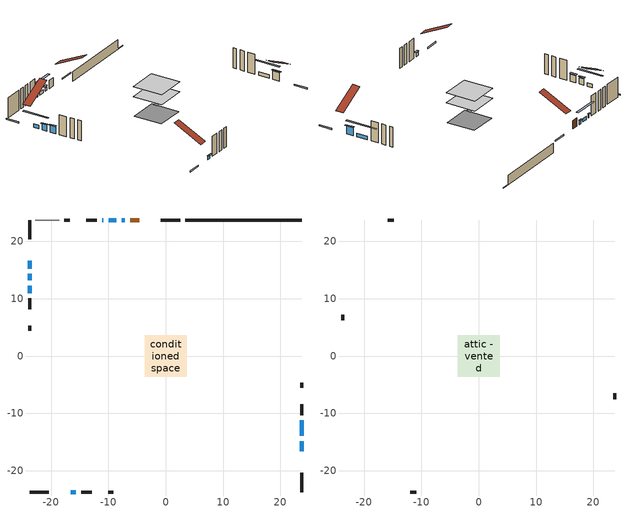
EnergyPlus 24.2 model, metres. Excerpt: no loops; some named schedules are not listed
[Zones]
conditioned space
 floor outside (Floor1 construction): -0.47,-0.47 -0.47,0.47 0.47,0.47 0.47,-0.47 z0.93
 floor adiabatic (AdiabaticFloorConstruction): -3.64,-3.64 -3.64,3.64 3.64,3.64 3.64,-3.64 z3.37
 floor foundation (Slab1 construction): -3.49,-3.49 -3.49,3.49 3.49,3.49 3.49,-3.49 z-1.42
 wall outside (RimJoist1 construction): 2.51,23.74 -0.84,23.74 / -23.74,-23.74 -20.39,-23.74 / -23.74,23.74 -23.74,20.39 / 23.74,-23.74 23.74,-20.39 z0.93:1.23
 wall outside (AdiabaticWallConstruction 1): -4.62,23.74 -6.2,23.74 z0.93:2.96
 wall outside (AdiabaticWallConstruction): -7.13,23.74 -7.69,23.74 / -10.89,23.74 -11.1,23.74 z0.93:1.85; -8.62,23.74 -9.97,23.74 / -23.74,16.61 -23.74,15.26 / 23.74,-13.95 23.74,-11.25 z0.93:1.77; -23.74,14.33 -23.74,13.21 z0.93:2.45; 23.74,-16.61 23.74,-14.88 z0.93:2.94; -16.61,-23.74 -15.7,-23.74 z0.93:1.75; -23.74,12.29 -23.74,10.96 z0.93:2.66
 wall outside (Wall1 construction): -12.03,23.74 -13.9,23.74 / -14.78,-23.74 -12.9,-23.74 / -23.74,10.04 -23.74,8.16 / 23.74,-10.33 23.74,-8.45 z0.93:5.81
 wall outside (Wall3 construction): -16.8,23.74 -17.68,23.74 / -10.01,-23.74 -9.12,-23.74 / -23.74,5.27 -23.74,4.38 / 23.74,-5.56 23.74,-4.67 z0.93:5.81
 wall foundation (FoundationWall1 construction): 3.44,23.74,-1.42 3.44,23.74,0.93 21.71,23.74,0.93 21.71,23.74,-1.29 23.74,23.74,-1.29 23.74,23.74,-1.42
 wall adiabatic (Wall4 construction): -18.61,23.74 -22.81,23.74 z0.93:5.81
 window (WindowConstruction 4): -7.13,23.74 -7.69,23.74 z0.93:1.84
 window (WindowConstruction 7): -8.62,23.74 -9.97,23.74 z0.93:1.77
 window (WindowConstruction 8): -23.74,16.61 -23.74,15.26 z0.93:1.77
 window (WindowConstruction 5): -23.74,14.33 -23.74,13.21 z0.93:2.45
 window (WindowConstruction): 23.74,-16.61 23.74,-14.88 z0.93:2.94
 window (WindowConstruction 1): -10.89,23.74 -11.1,23.74 z0.93:1.84
 window (WindowConstruction 2): -16.61,-23.74 -15.71,-23.74 z0.93:1.75
 window (WindowConstruction 3): -23.74,12.28 -23.74,10.97 z0.93:2.66
 window (WindowConstruction 6): 23.74,-13.95 23.74,-11.25 z0.93:1.77
 door (Door): -4.62,23.74 -6.2,23.74 z0.93:2.96
 ceiling adiabatic (AdiabaticFloorConstruction): 3.64,-3.64 3.64,3.64 -3.64,3.64 -3.64,-3.64 z3.37
attic - vented
 floor to conditioned space (Floor2 construction Reversed): -3.64,-3.64 -3.64,3.64 3.64,3.64 3.64,-3.64 z5.81
 wall outside (Wall2 construction): -14.83,23.74 -15.87,23.74 / -11.97,-23.74 -10.94,-23.74 / -23.74,7.23 -23.74,6.2 / 23.74,-7.52 23.74,-6.49 z0.93:5.81
 roof outside (Roof1 construction): -3.69,23.74,5.81 -3.69,16.86,9.25 -1.77,16.86,9.25 -1.77,23.74,5.81; -17.53,-23.74,5.81 -17.53,-16.86,9.25 -19.46,-16.86,9.25 -19.46,-23.74,5.81; -23.74,17.53,5.81 -16.86,17.53,9.25 -16.86,19.46,9.25 -23.74,19.46,5.81; 23.74,-17.53,5.81 16.86,-17.53,9.25 16.86,-19.46,9.25 23.74,-19.46,5.81
shading: -7.89,23.74 -6.93,23.74 -6.93,24.15 -7.89,24.15 z2.05; -12.54,23.74 -6.04,23.74 -6.04,24.15 -12.54,24.15 z4.35; -23.74,12.68 -23.74,19.18 -24.15,19.18 -24.15,12.68 z4.35; -23.74,13.01 -23.74,14.53 -24.15,14.53 -24.15,13.01 z2.66; 23.74,-14.68 23.74,-16.81 24.15,-16.81 24.15,-14.68 z3.14; -11.3,23.74 -10.69,23.74 -10.69,24.15 -11.3,24.15 z2.05; -15.5,-23.74 -16.81,-23.74 -16.81,-24.15 -15.5,-24.15 z1.95; -23.74,10.76 -23.74,12.49 -24.15,12.49 -24.15,10.76 z2.86; 23.74,-8.68 23.74,-16.53 24.15,-16.53 24.15,-8.68 z4.35
[Building]
Building 1: Terrain=Suburbs
[Site:Location]
Halifax Intl AP_NS: Latitude {deg}=44.88; Longitude {deg}=-63.51; Time Zone {hr}=-4; Elevation {m}=145; Keep Site Location Information=Yes
[Site:GroundTemperature:Shallow]
3.15511, 1.33576, 1.19006, 2.05344, 5.51939, 8.9692, 11.96, 13.8546, 14.0156, 12.4746, 9.56009, 6.2161
[Site:WaterMainsTemperature]
Calculation Method=Schedule; Temperature Schedule=mains temperature schedule
[Material] Roughness=Rough; Thermal Absorptance=0.9
Name | Thickness {m} | Conductivity {W/m-K} | Density {kg/m3} | Specific Heat {J/kg-K} | Solar Absorptance | Visible Absorptance
asphalt or fiberglass shingles | 0.00635 | 0.162714 | 1121.4 | 1465.45 | 0.4 | 0.4
ceiling loosefill ins | 0.169333 | 0.0480833 | 16.02 | 1046.75 | 0.7 | 0.7
ceiling stud and cavity | 0.1397 | 0.0891429 | 65.682 | 1177.47 | 0.7 | 0.7
concrete 4.0 in. | 0.1016 | 1.803125 | 2242.8 | 837.4 | 0.7 | 0.7
concrete 8.0 in. | 0.2032 | 1.803125 | 2242.8 | 837.4 | 0.7 | 0.7
door material | 0.04445 | 0.0451087 | 512.64 | 1214.23 | 0.7 | 0.7
exterior vertical ins | 0.0127627 | 0.029427 | 32.04 | 1214.23 | 0.7 | 0.7
floor covering | 0.0127 | 0.0433444 | 54.468 | 1339.84 | 0.6 | 0.6
floor rigid ins; rim joist rigid ins | 0.051816 | 0.029427 | 32.04 | 1214.23 | 0.7 | 0.7
floor rigid ins 1; wall rigid ins 1 | 0.512978 | 0.029427 | 32.04 | 1214.23 | 0.7 | 0.7
floor stud and cavity | 0.1397 | 0.103818 | 92.3553 | 1139.71 | 0.7 | 0.7
floor stud and cavity 1 | 0.1397 | 1.75129 | 37.0049 | 1207.88 | 0.7 | 0.7
furniture material conditioned space 1 | 0.1524 | 0.115458 | 640.8 | 1214.23 | 0.6 | 0.6
gypsum board | 0.0127 | 0.160291 | 801 | 837.4 | 0.6 | 0.6
gypsum board 1 | 0.0127 | 0.160291 | 801 | 837.4 | 0.7 | 0.7
osb sheathing 0.5 in. | 0.0127 | 0.115458 | 512.64 | 1214.23 | 0.7 | 0.7
osb sheathing 0.75 in. | 0.01905 | 0.115458 | 512.64 | 1214.23 | 0.7 | 0.7
osb sheathing 2.0 in. | 0.0508 | 0.115458 | 512.64 | 1214.23 | 0.7 | 0.7
rim joist stud and cavity | 0.0508 | 0.031373 | 125.044 | 1163.47 | 0.6 | 0.6
wall rigid ins | 0.051816 | 0.029427 | 32.04 | 1214.23 | 0.4 | 0.4
wall stud and cavity | 0.1397 | 0.0764338 | 139.0536 | 1170.24 | 0.7 | 0.7
wall stud and cavity 1 | 0.0889 | 6.1454 | 50.32683 | 1063.81 | 0.6 | 0.6
wall stud and cavity 2 | 0.1397 | 0.0817972 | 139.0536 | 1170.24 | 0.7 | 0.7
wall stud and cavity 3 | 0.1397 | 0.607788 | 139.0536 | 1170.24 | 0.7 | 0.7
wall stud and cavity 4 | 0.0889 | 0.380278 | 52.3479 | 1209.89 | 0.7 | 0.7
wall stud and cavity 5 | 0.0889 | 0.391764 | 83.0341 | 1211.67 | 0.7 | 0.7
wood siding | 0.0254 | 0.102417 | 544.68 | 1172.36 | 0.4 | 0.4
wood siding 1 | 0.00254 | 0.102417 | 544.68 | 1172.36 | 0.4 | 0.4
wood siding 2; wood siding 3; wood siding 4 | 0.0254 | 0.102417 | 544.68 | 1172.36 | 0.7 | 0.7
[WindowMaterial:SimpleGlazingSystem]
Name | U-Factor {W/m2-K} | Solar Heat Gain Coefficient
WindowMaterial | 2.89748 | 0.65
WindowMaterial 1 | 3.13539 | 0.43
WindowMaterial 2 | 2.95767 | 0.63
WindowMaterial 3 | 2.915653 | 0.63
WindowMaterial 4 | 2.986628 | 0.6
WindowMaterial 5 | 2.97073 | 0.62
WindowMaterial 6 | 2.99287 | 0.54
WindowMaterial 7 | 5.10679 | 0.61
[Construction]
AdiabaticFloorConstruction: floor stud and cavity 1, floor rigid ins 1, osb sheathing 0.75 in., floor covering
AdiabaticWallConstruction: wood siding 3, wall rigid ins 1, wall stud and cavity 4, gypsum board
AdiabaticWallConstruction 1: wood siding 4, wall rigid ins 1, wall stud and cavity 4, gypsum board
Door: door material
Floor1 construction: floor stud and cavity, floor rigid ins, osb sheathing 0.75 in., floor covering
Floor2 construction Reversed: gypsum board, ceiling stud and cavity, ceiling loosefill ins
FoundationWall1 construction: concrete 8.0 in., gypsum board 1
furniture construction conditioned space 1: furniture material conditioned space 1
PartitionWallConstruction: gypsum board, wall stud and cavity 5, gypsum board
RimJoist1 construction: wood siding 2, rim joist rigid ins, osb sheathing 2.0 in., rim joist stud and cavity
Roof1 construction: asphalt or fiberglass shingles
Slab1 construction: concrete 4.0 in.
Wall1 construction: wood siding, osb sheathing 0.5 in., wall stud and cavity, gypsum board
Wall2 construction: wood siding 1, wall stud and cavity 1
Wall3 construction: wood siding, osb sheathing 0.5 in., wall stud and cavity 2, gypsum board
Wall4 construction: wall rigid ins, osb sheathing 0.5 in., wall stud and cavity 3, gypsum board
WindowConstruction: WindowMaterial
WindowConstruction 1: WindowMaterial 1
WindowConstruction 2: WindowMaterial 2
WindowConstruction 3: WindowMaterial 3
WindowConstruction 4: WindowMaterial 4
WindowConstruction 5: WindowMaterial 5
WindowConstruction 6; WindowConstruction 7: WindowMaterial 6
WindowConstruction 8: WindowMaterial 7
[Zone] Multiplier=1; Part of Total Floor Area=Yes
Name | Volume {m3}
attic - vented | 28.6779
conditioned space | 250.2
[Space]
Name | Zone | Volume {m3}
attic - vented 1 | attic - vented | 28.6779
conditioned space 1 | conditioned space | 250.2
[ZoneInfiltration:EffectiveLeakageArea]
infil attic - vented 1: Zone or Space=attic - vented 1; Schedule=Always On Discrete; Effective Air Leakage Area {cm2}=1894.93; Stack Coefficient=0.000578287; Wind Coefficient=1.62477e-05
[ZoneMixing]
whole house fan mix: Zone or Space=attic - vented; Schedule=Always On Continuous; Design Flow Rate Calculation Method=Flow/Zone; Design Flow Rate {m3/s}=0; Source Zone or Space=conditioned space
[SurfaceProperty:ExposedFoundationPerimeter]
Slab1: Exposed Perimeter Calculation Method=TotalExposedPerimeter; Total Exposed Perimeter {m}=20.3
[InternalMass] Zone or ZoneList=conditioned space; Space or SpaceList=conditioned space 1
Name | Construction | Surface Area {m2}
furniture mass conditioned space 1 | furniture construction conditioned space 1 | 41.02
partition wall mass | PartitionWallConstruction | 102.55
[Lights]
interior lighting: Zone or ZoneList or Space or SpaceList=conditioned space 1; Schedule=interior lighting schedule; Design Level Calculation Method=LightingLevel; Lighting Level {W}=343.2; Return Air Fraction=0; Fraction Radiant=0.6; Fraction Visible=0.2; Fraction Replaceable=1
[People]
occupants: Zone or ZoneList or Space or SpaceList=conditioned space 1; Number of People Schedule=occupants schedule; Number of People Calculation Method=People; Number of People=3; Fraction Radiant=0.314171; Sensible Heat Fraction=0.56303; Activity Level Schedule=occupants activity schedule; Carbon Dioxide Generation Rate {m3/s-W}=0; Enable ASHRAE 55 Comfort Warnings=No; Mean Radiant Temperature Calculation Type=EnclosureAveraged
[ElectricEquipment] Zone or ZoneList or Space or SpaceList=conditioned space 1; Design Level Calculation Method=EquipmentLevel
Name | Schedule | Design Level {W} | Fraction Latent | Fraction Radiant | Fraction Lost
clothes dryer | clothes dryer schedule | 140.772 | 0.015 | 0.081 | 0.85
clothes washer | clothes washer schedule | 32.1985 | 0.03 | 0.162 | 0.7
cooking range | cooking range schedule | 208.969 | 0.08 | 0.432 | 0.2
dishwasher | dishwasher schedule | 66.8632 | 0.3 | 0.18 | 0.4
fridge | fridge schedule | 72.9452 | 0 | 0.6 | 0
mech vent bath fan 0 | mech vent bath fan 0 schedule | 50.2 | 0 | 0 | 1
mech vent house fan | mech vent house fan schedule | 0 | 0 | 0 | 1
mech vent house fan cfis | mech vent house fan cfis schedule | 0 | 0 | 0 | 0
misc plug loads | misc plug loads schedule | 494.7 | 0.045 | 0.513 | 0.1
whole house fan | Always On Discrete | 0 | 0 | 0 | 1
[OtherEquipment] Zone or ZoneList or Space or SpaceList=conditioned space 1; Design Level Calculation Method=EquipmentLevel
Name | Fuel Type | Schedule | Design Level {W} | Fraction Latent | Fraction Radiant | Fraction Lost
clothes dryer 1 | Electricity | clothes dryer schedule | 0 | 0.015 | 0.081 | 0.85
cooking range 1 | Electricity | cooking range schedule | 0 | 0.08 | 0.432 | 0.2
general water use latent | None | general water use schedule | 59.3978 | 1 | 0 | 0
general water use sensible | None | general water use schedule | -58.539 | 0 | 0.6 | 0
mech vent house fan latent load | None | Always On Discrete | 0 | 1 | 0 | 0
mech vent house fan sensible load | None | Always On Discrete | 0 | 0 | 0 | 0
water heater energy adjustment1 | FuelOilNo2 | Always On Discrete | 0.01 | 0 | 0 | 1
[ZoneInfiltration:DesignFlowRate] Zone or ZoneList or Space or SpaceList=conditioned space 1; Schedule=Always On Discrete; Design Flow Rate Calculation Method=Flow/Zone; Design Flow Rate {m3/s}=0
infil flow; natural vent flow; whole house fan flow
[AvailabilityManager:Scheduled]
furnace airloop Availability Manager: Schedule=Always On Discrete
[Foundation:Kiva]
Foundation Kiva 1: Initial Indoor Air Temperature {C}=18; Wall Height Above Grade {m}=0.930006; Wall Depth Below Slab {m}=0.2032; Custom Block Material Name 1=exterior vertical ins; Custom Block Depth 1 {m}=2.350008; Custom Block X Position 1 {m}=0.2159; Custom Block Z Position 1 {m}=0
[Foundation:Kiva:Settings]
Soil Conductivity {W/m-K}=0.849921; Soil Density {kg/m3}=1842.3; Soil Specific Heat {J/kg-K}=418.7; Ground Solar Absorptivity=0.9; Ground Thermal Absorptivity=0.9; Ground Surface Roughness {m}=0.03; Far-Field Width {m}=40; Deep-Ground Boundary Condition=ZeroFlux; Deep-Ground Depth {m}=40; Minimum Cell Dimension {m}=0.2; Maximum Cell Growth Coefficient=3; Simulation Timestep=Timestep
[Exterior:Lights]
exterior lighting: Schedule=exterior lighting schedule; Design Level {W}=75.6
[EnergyManagementSystem:GlobalVariable]
furnace_airloop_Fan_RTF
infil_program_Qfan
infil_program_Qinf
natural_vent_program_Qnv
natural_vent_program_Qwhf
[EnergyManagementSystem:Sensor]
Name | Output:Variable or Output:Meter Index Key | Output:Variable or Output:Meter
airflow_gain | infil flow | Infiltration Sensible Heat Gain Energy
airflow_gain_1 | natural vent flow | Infiltration Sensible Heat Gain Energy
airflow_gain_2 | whole house fan flow | Infiltration Sensible Heat Gain Energy
airflow_loss | infil flow | Infiltration Sensible Heat Loss Energy
airflow_loss_1 | natural vent flow | Infiltration Sensible Heat Loss Energy
airflow_loss_2 | whole house fan flow | Infiltration Sensible Heat Loss Energy
clg_load_cond |  | Cooling:EnergyTransfer:Zone:CONDITIONED SPACE
clg_sp_s; clg_sp_s_1 | cooling setpoint | Schedule Value
clothes_dryer_exhaust_0_sch_s | clothes dryer exhaust 0 schedule | Schedule Value
cool_season | cooling season schedule | Schedule Value
htg_load_cond |  | Heating:EnergyTransfer:Zone:CONDITIONED SPACE
htg_sp_s; htg_sp_s_1 | heating setpoint | Schedule Value
ig_ee_conv | clothes dryer | Electric Equipment Convective Heating Energy
ig_ee_conv_2 | cooking range | Electric Equipment Convective Heating Energy
ig_ee_conv_4 | fridge | Electric Equipment Convective Heating Energy
ig_ee_conv_5 | misc plug loads | Electric Equipment Convective Heating Energy
ig_ee_conv_6 | whole house fan | Electric Equipment Convective Heating Energy
ig_ee_rad | clothes dryer | Electric Equipment Radiant Heating Energy
ig_ee_rad_2 | cooking range | Electric Equipment Radiant Heating Energy
ig_ee_rad_4 | fridge | Electric Equipment Radiant Heating Energy
ig_ee_rad_5 | misc plug loads | Electric Equipment Radiant Heating Energy
ig_ee_rad_6 | whole house fan | Electric Equipment Radiant Heating Energy
ig_lgt_conv | interior lighting | Lights Convective Heating Energy
ig_lgt_rad | interior lighting | Lights Radiant Heating Energy
ig_lgt_vis | interior lighting | Lights Visible Radiation Heating Energy
ig_oe_conv | clothes dryer 1 | Other Equipment Convective Heating Energy
ig_oe_conv_1 | cooking range 1 | Other Equipment Convective Heating Energy
ig_oe_conv_2 | general water use latent | Other Equipment Convective Heating Energy
ig_oe_conv_3 | general water use sensible | Other Equipment Convective Heating Energy
ig_oe_conv_4 | water heater energy adjustment1 | Other Equipment Convective Heating Energy
ig_oe_rad | clothes dryer 1 | Other Equipment Radiant Heating Energy
ig_oe_rad_1 | cooking range 1 | Other Equipment Radiant Heating Energy
ig_oe_rad_2 | general water use latent | Other Equipment Radiant Heating Energy
ig_oe_rad_3 | general water use sensible | Other Equipment Radiant Heating Energy
ig_oe_rad_4 | water heater energy adjustment1 | Other Equipment Radiant Heating Energy
ig_ppl_conv | occupants | People Convective Heating Energy
ig_ppl_rad | occupants | People Radiant Heating Energy
im_conv | furniture mass conditioned space 1 | Surface Inside Face Convection Heat Gain Energy
im_conv_1 | partition wall mass | Surface Inside Face Convection Heat Gain Energy
im_ig | furniture mass conditioned space 1 | Surface Inside Face Internal Gains Radiation Heat Gain Energy
im_ig_1 | partition wall mass | Surface Inside Face Internal Gains Radiation Heat Gain Energy
im_lgt | furniture mass conditioned space 1 | Surface Inside Face Lights Radiation Heat Gain Energy
im_lgt_1 | partition wall mass | Surface Inside Face Lights Radiation Heat Gain Energy
im_sol | furniture mass conditioned space 1 | Surface Inside Face Solar Radiation Heat Gain Energy
im_sol_1 | partition wall mass | Surface Inside Face Solar Radiation Heat Gain Energy
im_surf | furniture mass conditioned space 1 | Surface Inside Face Net Surface Thermal Radiation Heat Gain Energy
im_surf_1 | partition wall mass | Surface Inside Face Net Surface Thermal Radiation Heat Gain Energy
mech_vent_bath_fan_0_sch_s | mech vent bath fan 0 schedule | Schedule Value
mv_conv | mech vent bath fan 0 | Electric Equipment Convective Heating Energy
mv_conv_1 | mech vent house fan | Electric Equipment Convective Heating Energy
mv_conv_2 | mech vent house fan cfis | Electric Equipment Convective Heating Energy
mv_conv_3 | mech vent house fan latent load | Other Equipment Convective Heating Energy
mv_conv_4 | mech vent house fan sensible load | Other Equipment Convective Heating Energy
mv_rad | mech vent bath fan 0 | Electric Equipment Radiant Heating Energy
mv_rad_1 | mech vent house fan | Electric Equipment Radiant Heating Energy
mv_rad_2 | mech vent house fan cfis | Electric Equipment Radiant Heating Energy
mv_rad_3 | mech vent house fan latent load | Other Equipment Radiant Heating Energy
mv_rad_4 | mech vent house fan sensible load | Other Equipment Radiant Heating Energy
natural_vent_s | natural vent schedule | Schedule Value
out_pb_s |  | Site Outdoor Air Barometric Pressure
out_wt_s |  | Site Outdoor Air Humidity Ratio
site_vw_s |  | Site Wind Speed
ss_back_out | Window1 | Surface Window Shortwave from Zone Back Out Window Heat Transfer Rate
ss_back_out_1 | Window10 | Surface Window Shortwave from Zone Back Out Window Heat Transfer Rate
ss_back_out_2 | Window11 | Surface Window Shortwave from Zone Back Out Window Heat Transfer Rate
ss_back_out_3 | Window2 | Surface Window Shortwave from Zone Back Out Window Heat Transfer Rate
ss_back_out_4 | Window4 | Surface Window Shortwave from Zone Back Out Window Heat Transfer Rate
ss_back_out_5 | Window5 | Surface Window Shortwave from Zone Back Out Window Heat Transfer Rate
ss_back_out_6 | Window6 | Surface Window Shortwave from Zone Back Out Window Heat Transfer Rate
ss_back_out_7 | Window7 | Surface Window Shortwave from Zone Back Out Window Heat Transfer Rate
ss_back_out_8 | Window8 | Surface Window Shortwave from Zone Back Out Window Heat Transfer Rate
ss_conv | Door1 | Surface Inside Face Convection Heat Gain Energy
ss_conv_1 | Window1 | Surface Inside Face Convection Heat Gain Energy
ss_conv_2 | Window10 | Surface Inside Face Convection Heat Gain Energy
ss_conv_3 | Window11 | Surface Inside Face Convection Heat Gain Energy
ss_conv_4 | Window2 | Surface Inside Face Convection Heat Gain Energy
ss_conv_5 | Window4 | Surface Inside Face Convection Heat Gain Energy
ss_conv_6 | Window5 | Surface Inside Face Convection Heat Gain Energy
ss_conv_7 | Window6 | Surface Inside Face Convection Heat Gain Energy
ss_conv_8 | Window7 | Surface Inside Face Convection Heat Gain Energy
ss_conv_9 | Window8 | Surface Inside Face Convection Heat Gain Energy
ss_ig | Door1 | Surface Inside Face Internal Gains Radiation Heat Gain Energy
ss_ig_1 | Window1 | Surface Inside Face Internal Gains Radiation Heat Gain Energy
ss_ig_2 | Window10 | Surface Inside Face Internal Gains Radiation Heat Gain Energy
ss_ig_3 | Window11 | Surface Inside Face Internal Gains Radiation Heat Gain Energy
ss_ig_4 | Window2 | Surface Inside Face Internal Gains Radiation Heat Gain Energy
ss_ig_5 | Window4 | Surface Inside Face Internal Gains Radiation Heat Gain Energy
ss_ig_6 | Window5 | Surface Inside Face Internal Gains Radiation Heat Gain Energy
ss_ig_7 | Window6 | Surface Inside Face Internal Gains Radiation Heat Gain Energy
ss_ig_8 | Window7 | Surface Inside Face Internal Gains Radiation Heat Gain Energy
ss_ig_9 | Window8 | Surface Inside Face Internal Gains Radiation Heat Gain Energy
ss_lgt | Door1 | Surface Inside Face Lights Radiation Heat Gain Energy
ss_sol | Door1 | Surface Inside Face Solar Radiation Heat Gain Energy
ss_surf | Door1 | Surface Inside Face Net Surface Thermal Radiation Heat Gain Energy
ss_surf_1 | Window1 | Surface Inside Face Net Surface Thermal Radiation Heat Gain Energy
ss_surf_2 | Window10 | Surface Inside Face Net Surface Thermal Radiation Heat Gain Energy
ss_surf_3 | Window11 | Surface Inside Face Net Surface Thermal Radiation Heat Gain Energy
ss_surf_4 | Window2 | Surface Inside Face Net Surface Thermal Radiation Heat Gain Energy
ss_surf_5 | Window4 | Surface Inside Face Net Surface Thermal Radiation Heat Gain Energy
ss_surf_6 | Window5 | Surface Inside Face Net Surface Thermal Radiation Heat Gain Energy
ss_surf_7 | Window6 | Surface Inside Face Net Surface Thermal Radiation Heat Gain Energy
ss_surf_8 | Window7 | Surface Inside Face Net Surface Thermal Radiation Heat Gain Energy
ss_surf_9 | Window8 | Surface Inside Face Net Surface Thermal Radiation Heat Gain Energy
ss_trans_in | Window1 | Surface Window Transmitted Solar Radiation Rate
ss_trans_in_1 | Window10 | Surface Window Transmitted Solar Radiation Rate
ss_trans_in_2 | Window11 | Surface Window Transmitted Solar Radiation Rate
ss_trans_in_3 | Window2 | Surface Window Transmitted Solar Radiation Rate
ss_trans_in_4 | Window4 | Surface Window Transmitted Solar Radiation Rate
ss_trans_in_5 | Window5 | Surface Window Transmitted Solar Radiation Rate
ss_trans_in_6 | Window6 | Surface Window Transmitted Solar Radiation Rate
ss_trans_in_7 | Window7 | Surface Window Transmitted Solar Radiation Rate
ss_trans_in_8 | Window8 | Surface Window Transmitted Solar Radiation Rate
ss_trans_out | Window1 | Surface Inside Face Initial Transmitted Diffuse Transmitted Out Window Solar Radiation Rate
ss_trans_out_1 | Window10 | Surface Inside Face Initial Transmitted Diffuse Transmitted Out Window Solar Radiation Rate
ss_trans_out_2 | Window11 | Surface Inside Face Initial Transmitted Diffuse Transmitted Out Window Solar Radiation Rate
ss_trans_out_3 | Window2 | Surface Inside Face Initial Transmitted Diffuse Transmitted Out Window Solar Radiation Rate
ss_trans_out_4 | Window4 | Surface Inside Face Initial Transmitted Diffuse Transmitted Out Window Solar Radiation Rate
ss_trans_out_5 | Window5 | Surface Inside Face Initial Transmitted Diffuse Transmitted Out Window Solar Radiation Rate
ss_trans_out_6 | Window6 | Surface Inside Face Initial Transmitted Diffuse Transmitted Out Window Solar Radiation Rate
ss_trans_out_7 | Window7 | Surface Inside Face Initial Transmitted Diffuse Transmitted Out Window Solar Radiation Rate
ss_trans_out_8 | Window8 | Surface Inside Face Initial Transmitted Diffuse Transmitted Out Window Solar Radiation Rate
s_conv | Floor1 | Surface Inside Face Convection Heat Gain Energy
s_conv_1 | Floor2 | Surface Inside Face Convection Heat Gain Energy
s_conv_10 | Wall1:0 | Surface Inside Face Convection Heat Gain Energy
s_conv_11 | Wall1:180 | Surface Inside Face Convection Heat Gain Energy
s_conv_12 | Wall1:270 | Surface Inside Face Convection Heat Gain Energy
s_conv_13 | Wall1:90 | Surface Inside Face Convection Heat Gain Energy
s_conv_14 | Wall3:0 | Surface Inside Face Convection Heat Gain Energy
s_conv_15 | Wall3:180 | Surface Inside Face Convection Heat Gain Energy
s_conv_16 | Wall3:270 | Surface Inside Face Convection Heat Gain Energy
s_conv_17 | Wall3:90 | Surface Inside Face Convection Heat Gain Energy
s_conv_18 | Wall4 | Surface Inside Face Convection Heat Gain Energy
s_conv_2 | FoundationWall1 | Surface Inside Face Convection Heat Gain Energy
s_conv_3 | inferred conditioned ceiling | Surface Inside Face Convection Heat Gain Energy
s_conv_4 | inferred conditioned floor | Surface Inside Face Convection Heat Gain Energy
s_conv_5 | RimJoist1:0 | Surface Inside Face Convection Heat Gain Energy
s_conv_6 | RimJoist1:180 | Surface Inside Face Convection Heat Gain Energy
s_conv_7 | RimJoist1:270 | Surface Inside Face Convection Heat Gain Energy
s_conv_8 | RimJoist1:90 | Surface Inside Face Convection Heat Gain Energy
s_conv_9 | Slab1 | Surface Inside Face Convection Heat Gain Energy
s_ig | Floor1 | Surface Inside Face Internal Gains Radiation Heat Gain Energy
s_ig_1 | Floor2 | Surface Inside Face Internal Gains Radiation Heat Gain Energy
s_ig_10 | Wall1:0 | Surface Inside Face Internal Gains Radiation Heat Gain Energy
s_ig_11 | Wall1:180 | Surface Inside Face Internal Gains Radiation Heat Gain Energy
s_ig_12 | Wall1:270 | Surface Inside Face Internal Gains Radiation Heat Gain Energy
s_ig_13 | Wall1:90 | Surface Inside Face Internal Gains Radiation Heat Gain Energy
s_ig_14 | Wall3:0 | Surface Inside Face Internal Gains Radiation Heat Gain Energy
s_ig_15 | Wall3:180 | Surface Inside Face Internal Gains Radiation Heat Gain Energy
s_ig_16 | Wall3:270 | Surface Inside Face Internal Gains Radiation Heat Gain Energy
s_ig_17 | Wall3:90 | Surface Inside Face Internal Gains Radiation Heat Gain Energy
s_ig_18 | Wall4 | Surface Inside Face Internal Gains Radiation Heat Gain Energy
s_ig_2 | FoundationWall1 | Surface Inside Face Internal Gains Radiation Heat Gain Energy
s_ig_3 | inferred conditioned ceiling | Surface Inside Face Internal Gains Radiation Heat Gain Energy
s_ig_4 | inferred conditioned floor | Surface Inside Face Internal Gains Radiation Heat Gain Energy
s_ig_5 | RimJoist1:0 | Surface Inside Face Internal Gains Radiation Heat Gain Energy
s_ig_6 | RimJoist1:180 | Surface Inside Face Internal Gains Radiation Heat Gain Energy
s_ig_7 | RimJoist1:270 | Surface Inside Face Internal Gains Radiation Heat Gain Energy
